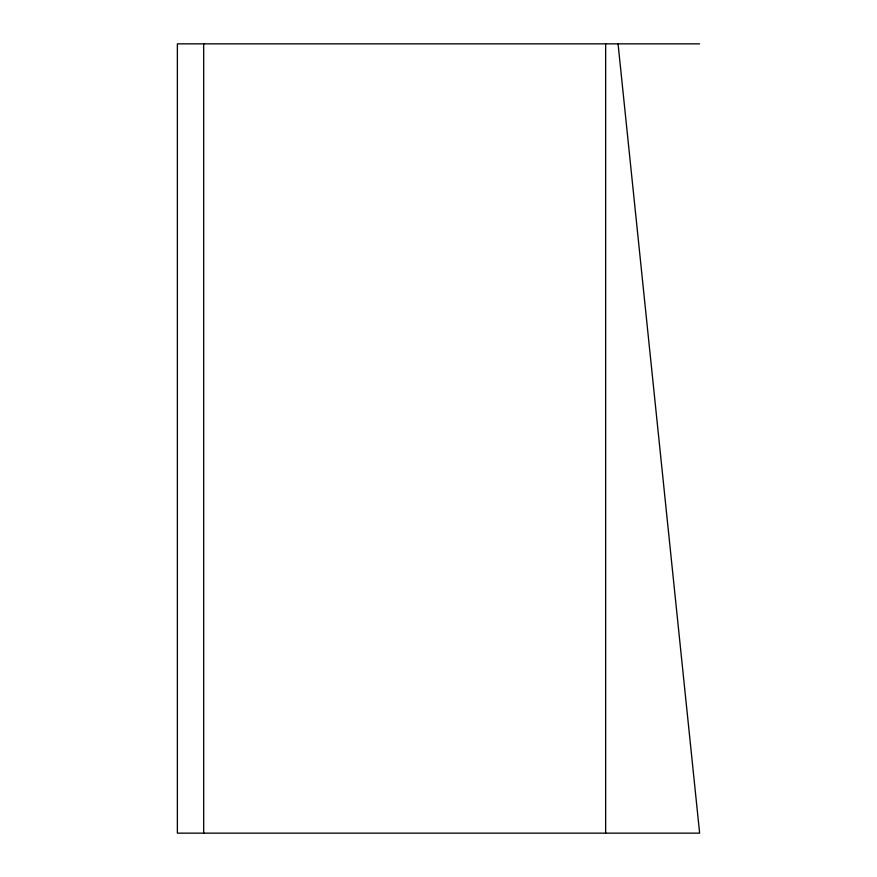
<?xml version="1.0" encoding="UTF-8"?>
<svg xmlns="http://www.w3.org/2000/svg" width="877" height="877" viewBox="0 0 877 877"><rect width="100%" height="100%" fill="white"/><g stroke="black" fill="none" stroke-linecap="round" stroke-linejoin="round"><path stroke-width="1.32" d="M699.627 43.85L177.373 43.85L177.373 833.15L699.627 833.15L618.066 43.85M605.645 43.85L605.645 833.15M203.683 43.85L203.683 833.15"/></g></svg>
